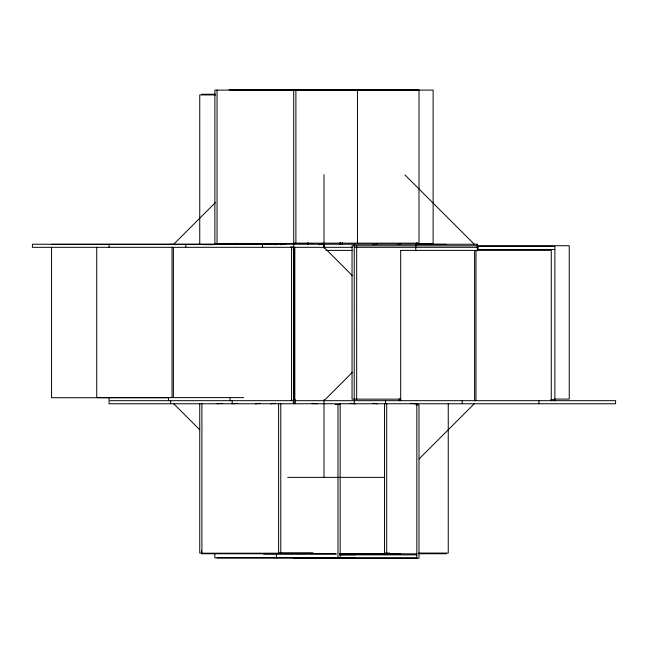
<?xml version="1.0" encoding="UTF-8"?>
<svg xmlns="http://www.w3.org/2000/svg" width="648" height="648" viewBox="0 0 648 648"><rect width="100%" height="100%" fill="white"/><g stroke="black" fill="none" stroke-linecap="round" stroke-linejoin="round"><path stroke-width="0.97" d="M173.47 244.474L215.363 202.581M324 400.683L352.399 372.284M419.143 458.906L474.53 403.526M295.65 403.445L293.73 403.753L293.73 244.247M312.903 403.753L314.823 403.445M397.783 244.636L400.683 244.247M258.293 403.364L255.393 403.753L260.439 403.348M203.934 244.652L214.018 244.652M242.271 244.652L247.317 244.247M280.616 244.652L285.655 244.247M318.954 244.652L324 244.247L324 247.317L352.399 275.716M372.43 244.652L377.476 244.247M217.048 403.753L222.094 403.348M237.225 403.348L232.186 403.753L232.186 400.683M270.524 403.753L275.57 403.348M229.003 89.797L419.005 89.797L419.005 243.162L293.73 243.162M231.166 90.064L416.834 90.064M201.552 94.252L215.679 94.252M215.59 94.924L199.746 94.924L199.746 244.256M312.952 243.47L214.877 243.47L214.877 90.104L433.123 90.096L433.123 243.47L415.984 243.567M477.365 246.548L477.365 244.247L32.4 244.247L32.4 247.317L352.399 247.317M51.565 244.345L278.6 244.345M416.826 244.345L446.083 244.345M477.374 245.714L569.244 245.714L569.244 399.079L554.113 399.079M477.309 245.786L352.042 245.786L352.042 399.152L400.869 399.152M477.171 246.402L554.866 246.402L554.866 400.82M290.612 246.985L293.674 246.985L293.674 400.359L290.612 400.359M354.27 247.317L477.365 247.317M292.985 249.31L294.516 249.31M554.866 249.464L478.184 249.464L478.184 246.402M326.017 250.387L352.253 250.387M400.294 250.387L551.278 250.387L551.278 400.723M243.664 397.613L96.722 397.613L96.722 247.277M168.909 397.718L51.565 397.718L51.565 247.374M550.824 399.67L554.866 399.67M110.063 400.683L615.6 400.683L615.6 403.753L109.083 403.753L109.083 397.653M292.985 402.675L295.286 402.675L295.286 399.646M335.048 404.53L340.151 404.53M416.073 404.838L418.997 404.838L418.997 558.203L293.73 558.203M287.68 477.365L384.539 477.365M278.6 552.768L313.008 552.768M201.917 553.076L199.746 553.076L199.746 403.745M384.531 553.076L389.634 553.076M418.73 553.076L448.254 553.076L448.254 403.745M335.462 553.748L201.552 553.748L201.552 550.679M339.495 553.748L400.375 553.748M419.207 553.748L446.448 553.748M340.151 553.829L416.834 553.829M263.469 554.048L306.852 554.048M307.849 554.048L336.644 554.048M339.625 554.048L384.531 554.048L384.531 403.712M339.811 554.737L355.282 554.737M340.143 554.866L416.834 554.866M217.048 557.798L355.282 557.798M416.834 557.936L214.877 557.896L214.877 553.862M270.524 244.247L275.57 244.652M232.186 244.247L237.225 244.652M170.635 244.247L175.681 244.652M410.775 403.348L415.814 403.753M372.43 403.348L377.476 403.753M350.236 403.348L355.282 403.753M311.899 403.348L316.937 403.753M404.943 174.895L474.53 244.474M173.47 403.526L199.746 429.794M538.917 400.683L538.917 403.753M477.365 244.247L477.309 250.825M475.972 250.387L475.972 400.723M474.595 250.387L474.595 400.723M462.235 400.683L462.235 403.753M416.834 242.498L416.834 244.515M416.834 403.485L416.834 558.203M415.814 244.247L415.765 250.825M400.683 250.387L400.683 400.723M399.29 398.706L399.29 400.723M386.702 403.745L386.702 553.076M385.552 400.683L385.552 403.753M357.453 89.797L357.453 243.162M356.667 245.786L356.667 399.152M354.27 244.247L354.213 399.152M354.27 400.683L354.27 403.753M342.314 242.546L342.314 244.563M340.151 242.271L340.151 244.563M340.151 403.485L340.151 557.936M337.981 404.53L337.981 557.896M324 174.668L324 248.289M324 399.719L324 477.365M307.849 242.498L307.849 244.515M295.901 89.797L295.901 243.162M294.816 247.317L294.816 400.683M293.73 89.797L293.73 243.567M291.56 247.317L291.56 400.683M280.77 403.437L280.77 552.768M278.6 403.437L278.6 553.206L201.917 553.206L201.917 403.745M276.429 553.862L276.429 557.896M262.448 244.247L262.448 247.317M230.016 397.653L230.016 400.683M217.048 90.104L217.048 243.567M185.765 244.247L185.765 247.317M173.405 247.277L173.405 397.613M172.028 247.277L172.028 397.613M170.635 400.683L170.635 403.753M168.464 397.653L168.464 400.683M109.083 244.247L109.083 247.317"/></g></svg>
